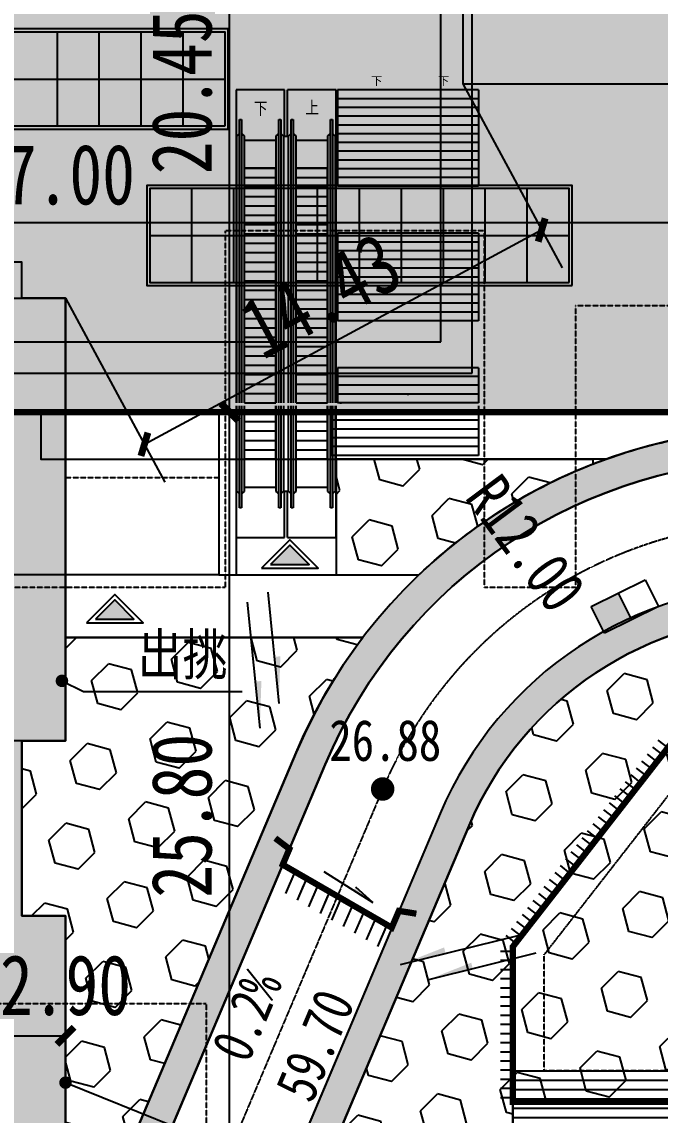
# Model space of a CAD drawing. Extents: x 1977 to 1034874806, y 3985 to 587211952.
# Drawn here: x 516646965 to 516667372, y 293365334 to 293400280 of the extents above; entities that cross this region are included whole.
import ezdxf

# ---------------------------------------------------------------- set-up
doc = ezdxf.new("R2010")
doc.units = 0
doc.header["$LTSCALE"] = 10
doc.header["$MEASUREMENT"] = 0
doc.linetypes.add('ACAD_ISO04W100', pattern=[30, 24, -3, 0, -3])
doc.linetypes.add('DASH', pattern=[0.35, 0.25, -0.1])
for name, color, linetype in [('01-标注_尺寸', 3, 'Continuous'), ('01-标注_符号', 3, 'Continuous'), ('01-标注_符号2', 200, 'Continuous'), ('02-TEXT_标注', 4, 'Continuous'), ('05-填充_第4批规证建筑', 252, 'Continuous'), ('A-E_楼梯', 171, 'Continuous'), ('DIM_SYMB', 3, 'Continuous'), ('M-建筑 地下商业', 60, 'Continuous'), ('M-建筑 地下室轮廓', 120, 'DASH'), ('M-建筑 轮廓', 51, 'Continuous'), ('M-建筑 雨棚', 140, 'DASH'), ('M-建筑 首层轮廓', 4, 'Continuous'), ('M-用地 代征绿地', 126, 'Continuous'), ('M-绿化 填充 0.2覆土', 97, 'Continuous'), ('M-绿化 填充 实土109', 126, 'Continuous'), ('M-绿化 首层轮廓', 197, 'Continuous'), ('M-道路 边线', 2, 'Continuous'), ('SPACE_HATCH', 8, 'Continuous'), ('TWT_雨水口', 4, 'Continuous'), ('竖向', 3, 'Continuous'), ('透水铺装', 32, 'Continuous'), ('道路中心线', 1, 'Continuous'), ('道路横断面示意', 7, 'Continuous')]:
    doc.layers.add(name, color=color, linetype=linetype)
doc.layers.add('M-场地 下沉小院', color=247, linetype='Continuous', lineweight=35)
doc.layers.add('X-总平面_第三批规证$0$M-场地 台阶坡道', color=30, linetype='Continuous', lineweight=5)
doc.styles.add('_TCH_DIM', font='simhei.ttf', dxfattribs={"width": 0.8})
doc.styles.add('_TCH_SPACE', font='simhei.ttf', dxfattribs={"height": 5})
doc.styles.add('黑体', font='simhei.ttf', dxfattribs={"width": 0.8})
doc.styles.add('黑体_T3', font='simhei.ttf', dxfattribs={"width": 0.8})
doc.dimstyles.new('_TCH_ARCH&&550', dxfattribs={"dimtxt": 1925, "dimasz": 550, "dimexe": 1375, "dimexo": 0, "dimgap": 550, "dimtad": 1, "dimlfac": 0.001, "dimzin": 0, "dimdsep": 46, "dimtxsty": '黑体_T3', "dimblk": 'ARCHTICK', "dimcen": 0.09, "dimclrt": 7, "dimazin": 2, "dimtfac": 1, "dimtix": 1, "dimtmove": 2, "dimatfit": 3, "dimfxl": 0, "dimtolj": 1, "dimtzin": 0, "dimarcsym": 0})
pattern_1 = [(45, (517055335.4, 293344865.8), (-933.2554, 933.2554), [762, -1524]), (165, (517055335.4, 293344865.8), (-341.595, -1274.8505), [762, -1524]), (105, (517055874.3, 293345404.6), (-1274.8505, -341.595), [762, -1524])]
pattern_2 = [(45, (517055335.4, 293344865.8), (-933.2554, 933.2554), [762, -1524]), (165, (517055335.4, 293344865.8), (-341.595, -1274.8505), [762, -1524]), (105, (517055874.3, 293345404.6), (-1274.8505, -341.595), [762, -1524])]
pattern_3 = [(0, (0, 0), (0, 698.5), [508, -190.5]), (90, (0, 0), (-698.5, 4e-14), [508, -190.5])]

# ---------------------------------------------------------------- blocks, each defined once
blk = doc.blocks.new('A$C45BC216B')
at = {"layer": '05-填充_第4批规证建筑', "ltscale": 0.02}
h = blk.add_hatch(color=256, dxfattribs=at)
h.dxf.hatch_style = 1
h.paths.add_polyline_path([(516705761, 293431903), (516690361, 293431903), (516690361, 293430503), (516679161, 293430503), (516679161, 293431903), (516658161, 293431903), (516658161, 293419303), (516659561, 293419303), (516659561, 293400953), (516661061, 293400953), (516661061, 293398303), (516677761, 293398303), (516677761, 293396903), (516704361, 293396903), (516704361, 293400403), (516661661, 293400403), (516661661, 293429303), (516705061, 293429303), (516705061, 293400953), (516708461, 293400953), (516708461, 293420703), (516707161, 293420703), (516707161, 293429303), (516705761, 293429303)])
h = blk.add_hatch(color=256, dxfattribs=at)
h.dxf.hatch_style = 1
h.paths.add_polyline_path([(516645461, 293387803), (516671461, 293387803), (516671461, 293399803), (516704661, 293399803), (516704661, 293429303), (516661061, 293429303), (516661061, 293408253), (516627261, 293408253), (516627261, 293404053), (516624461, 293404053), (516624461, 293392603), (516600861, 293392603), (516600861, 293362003), (516645461, 293362003)])
h = blk.add_hatch(color=256, dxfattribs=at)
h.dxf.hatch_style = 1
h.paths.add_polyline_path([(516659561, 293408253), (516627261, 293408253), (516627261, 293404053), (516624461, 293404053), (516624461, 293394103), (516628761, 293394103), (516628761, 293392603), (516646961, 293392603), (516646961, 293391453), (516648361, 293391453), (516648361, 293387803), (516670761, 293387803), (516670761, 293398303), (516661061, 293398303), (516661061, 293400953), (516659561, 293400953)])
h.paths.add_polyline_path([(516659561, 293412403), (516624461, 293412403), (516624461, 293404053), (516627261, 293404053), (516627261, 293408253), (516659561, 293408253)])
h = blk.add_hatch(color=256, dxfattribs=at)
h.dxf.hatch_style = 1
h.paths.add_polyline_path([(516602161, 293394103), (516602161, 293392903), (516597961, 293392903), (516597961, 293371703), (516599361, 293371703), (516599361, 293363103), (516600861, 293363103), (516600861, 293362003), (516602161, 293362003), (516602161, 293362603), (516601461, 293362603), (516601461, 293363103), (516601461, 293392003), (516644861, 293392003), (516644861, 293362603), (516602161, 293362603), (516602161, 293361903), (516617561, 293361903), (516617561, 293360503), (516644461, 293360503), (516644461, 293361203), (516648361, 293361203), (516648361, 293371703), (516646961, 293371703), (516646961, 293377303), (516648361, 293377303), (516648361, 293391453), (516646961, 293391453), (516646961, 293392603), (516628761, 293392603), (516628761, 293394103)])
at = {"layer": '01-标注_符号'}
for points in [[(516658294, 293398157, 0, 0, 0), (516658294, 293393869, 80, 0, 0), (516658294, 293393569, 0, 0, 0)], [(516660431, 293398157, 0, 0, 0), (516660431, 293393869, 80, 0, 0), (516660431, 293393569, 0, 0, 0)], [(516654587, 293397159, 0, 0, 0), (516654587, 293390353, 120, 0, 0), (516654587, 293389903, 0, 0, 0)], [(516656235, 293389903, 0, 0, 0), (516656235, 293396709, 120, 0, 0), (516656235, 293397159, 0, 0, 0)]]:
    blk.add_lwpolyline(points, format="xyseb", dxfattribs=at)
at = {"layer": '05-填充_第4批规证建筑', "ltscale": 0.02}
blk.add_lwpolyline([(516648361, 293361203), (516648361, 293371703), (516646961, 293371703), (516646961, 293377303), (516648361, 293377303), (516648361, 293391453), (516646961, 293391453), (516646961, 293392603), (516628761, 293392603), (516628761, 293394103), (516602161, 293394103)], dxfattribs=at)
at = {"layer": 'A-E_楼梯'}
for p, q in [((516655361, 293398103), (516653813, 293398103)), ((516653813, 293398103), (516653813, 293388103)), ((516655361, 293396623), (516655361, 293398103)), ((516657009, 293398103), (516655461, 293398103)), ((516655461, 293396623), (516655461, 293398103)), ((516657009, 293388103), (516657009, 293398103)), ((516657061, 293398103), (516657061, 293395023)), ((516661561, 293398103), (516657061, 293398103)), ((516661561, 293397823), (516657061, 293397823)), ((516661561, 293398103), (516661561, 293395023)), ((516661561, 293397543), (516657061, 293397543)), ((516653928, 293388103), (516653928, 293397159)), ((516653928, 293397159), (516653988, 293397159)), ((516653988, 293397159), (516653988, 293388103)), ((516655186, 293397159), (516655246, 293397159)), ((516655186, 293388103), (516655186, 293397159)), ((516655246, 293397159), (516655246, 293388103)), ((516655576, 293397159), (516655636, 293397159)), ((516655576, 293388103), (516655576, 293397159)), ((516655636, 293397159), (516655636, 293388103)), ((516656834, 293397159), (516656894, 293397159)), ((516656834, 293388103), (516656834, 293397159)), ((516656894, 293397159), (516656894, 293388103)), ((516661561, 293397263), (516657061, 293397263)), ((516661561, 293396983), (516657061, 293396983)), ((516653842, 293396623), (516653928, 293396709)), ((516653842, 293388103), (516653842, 293396623)), ((516654087, 293396636), (516653988, 293396709)), ((516654087, 293388103), (516654087, 293396636)), ((516654087, 293396503), (516655087, 293396503)), ((516655186, 293396709), (516655087, 293396636)), ((516655087, 293396636), (516655087, 293388103)), ((516655246, 293396709), (516655332, 293396623)), ((516655332, 293396623), (516655332, 293388103)), ((516655332, 293396623), (516655490, 293396623)), ((516655490, 293396623), (516655576, 293396709)), ((516655490, 293388103), (516655490, 293396623)), ((516655735, 293396636), (516655636, 293396709)), ((516655735, 293388103), (516655735, 293396636)), ((516655735, 293396503), (516656735, 293396503)), ((516656834, 293396709), (516656735, 293396636)), ((516656735, 293396636), (516656735, 293388103)), ((516656894, 293396709), (516656980, 293396623)), ((516656980, 293396623), (516656980, 293388103)), ((516661561, 293396703), (516657061, 293396703)), ((516661561, 293396423), (516657061, 293396423)), ((516661561, 293396143), (516657061, 293396143)), ((516661561, 293395863), (516657061, 293395863)), ((516654087, 293388103), (516654087, 293395603)), ((516654087, 293395603), (516655087, 293395603)), ((516655087, 293395603), (516654087, 293395603)), ((516655087, 293388103), (516655087, 293395603)), ((516655735, 293388103), (516655735, 293395603)), ((516655735, 293395603), (516656735, 293395603)), ((516656735, 293395603), (516655735, 293395603)), ((516656735, 293388103), (516656735, 293395603)), ((516661561, 293395583), (516657061, 293395583)), ((516654087, 293395303), (516655087, 293395303)), ((516655735, 293395303), (516656735, 293395303)), ((516661561, 293395303), (516657061, 293395303)), ((516661561, 293395023), (516657061, 293395023)), ((516654087, 293395003), (516655087, 293395003)), ((516654087, 293394703), (516655087, 293394703)), ((516655735, 293395003), (516656735, 293395003)), ((516655735, 293394703), (516656735, 293394703)), ((516654087, 293394403), (516655087, 293394403)), ((516655735, 293394403), (516656735, 293394403)), ((516654087, 293394103), (516655087, 293394103)), ((516655735, 293394103), (516656735, 293394103)), ((516654087, 293393803), (516655087, 293393803)), ((516655735, 293393803), (516656735, 293393803)), ((516654087, 293393503), (516655087, 293393503)), ((516655735, 293393503), (516656735, 293393503)), ((516657061, 293393523), (516657061, 293390723)), ((516661561, 293393523), (516657061, 293393523)), ((516661561, 293393523), (516661561, 293390723)), ((516654087, 293393203), (516655087, 293393203)), ((516655735, 293393203), (516656735, 293393203)), ((516661561, 293393243), (516657061, 293393243)), ((516661561, 293392963), (516657061, 293392963)), ((516654087, 293392903), (516655087, 293392903)), ((516654087, 293392603), (516655087, 293392603)), ((516655735, 293392903), (516656735, 293392903)), ((516655735, 293392603), (516656735, 293392603)), ((516661561, 293392683), (516657061, 293392683)), ((516654087, 293392303), (516655087, 293392303)), ((516655735, 293392303), (516656735, 293392303)), ((516661561, 293392403), (516657061, 293392403)), ((516654087, 293392003), (516655087, 293392003)), ((516655735, 293392003), (516656735, 293392003)), ((516661561, 293392123), (516657061, 293392123)), ((516654087, 293391703), (516655087, 293391703)), ((516655735, 293391703), (516656735, 293391703)), ((516661561, 293391843), (516657061, 293391843)), ((516661561, 293391563), (516657061, 293391563)), ((516654087, 293391403), (516655087, 293391403)), ((516655735, 293391403), (516656735, 293391403)), ((516661561, 293391283), (516657061, 293391283)), ((516654087, 293391103), (516655087, 293391103)), ((516655735, 293391103), (516656735, 293391103)), ((516661561, 293391003), (516657061, 293391003)), ((516654087, 293390803), (516655087, 293390803)), ((516654087, 293390503), (516655087, 293390503)), ((516655735, 293390803), (516656735, 293390803)), ((516655735, 293390503), (516656735, 293390503)), ((516661561, 293390723), (516657061, 293390723)), ((516654087, 293390203), (516655087, 293390203)), ((516655735, 293390203), (516656735, 293390203)), ((516654087, 293389903), (516655087, 293389903)), ((516655735, 293389903), (516656735, 293389903)), ((516654087, 293389603), (516655087, 293389603)), ((516655735, 293389603), (516656735, 293389603)), ((516654087, 293389303), (516655087, 293389303)), ((516655735, 293389303), (516656735, 293389303)), ((516657061, 293389223), (516657061, 293388103)), ((516661561, 293389223), (516657061, 293389223)), ((516661561, 293389223), (516661561, 293388103)), ((516654087, 293389003), (516655087, 293389003)), ((516655735, 293389003), (516656735, 293389003)), ((516661561, 293388943), (516657061, 293388943)), ((516654087, 293388703), (516655087, 293388703)), ((516654087, 293388403), (516655087, 293388403)), ((516655735, 293388703), (516656735, 293388703)), ((516655735, 293388403), (516656735, 293388403)), ((516661561, 293388663), (516657061, 293388663)), ((516661561, 293388383), (516657061, 293388383)), ((516659286, 293388383), (516659336, 293388383)), ((516654087, 293388103), (516655087, 293388103)), ((516655735, 293388103), (516656735, 293388103)), ((516661561, 293388103), (516657061, 293388103)), ((516657136, 293388103), (516657186, 293388103)), ((516653813, 293388003), (516653813, 293383803)), ((516653842, 293385284), (516653842, 293388003)), ((516653928, 293384748), (516653928, 293388003)), ((516653988, 293388003), (516653988, 293384748)), ((516654087, 293386303), (516654087, 293388003)), ((516654087, 293385271), (516654087, 293388003)), ((516654087, 293387803), (516655087, 293387803)), ((516655087, 293386303), (516655087, 293388003)), ((516655087, 293388003), (516655087, 293385271)), ((516655186, 293384748), (516655186, 293388003)), ((516655246, 293388003), (516655246, 293384748)), ((516655332, 293388003), (516655332, 293385284)), ((516655490, 293385284), (516655490, 293388003)), ((516655576, 293384748), (516655576, 293388003)), ((516655636, 293388003), (516655636, 293384748)), ((516655735, 293386303), (516655735, 293388003)), ((516655735, 293385271), (516655735, 293388003)), ((516655735, 293387803), (516656735, 293387803)), ((516656735, 293386303), (516656735, 293388003)), ((516656735, 293388003), (516656735, 293385271)), ((516656834, 293384748), (516656834, 293388003)), ((516656861, 293388003), (516656861, 293386423)), ((516661561, 293387823), (516656861, 293387823)), ((516656894, 293388003), (516656894, 293384748)), ((516656980, 293388003), (516656980, 293385284)), ((516657009, 293383803), (516657009, 293388003)), ((516661561, 293388003), (516661561, 293386423)), ((516654087, 293387503), (516655087, 293387503)), ((516655735, 293387503), (516656735, 293387503)), ((516661561, 293387543), (516656861, 293387543)), ((516654087, 293387203), (516655087, 293387203)), ((516655735, 293387203), (516656735, 293387203)), ((516661561, 293387263), (516656861, 293387263)), ((516661561, 293386983), (516656861, 293386983)), ((516654087, 293386903), (516655087, 293386903)), ((516655735, 293386903), (516656735, 293386903)), ((516661561, 293386703), (516656861, 293386703)), ((516654087, 293386603), (516655087, 293386603)), ((516654087, 293386303), (516655087, 293386303)), ((516655087, 293386303), (516654087, 293386303)), ((516655735, 293386603), (516656735, 293386603)), ((516655735, 293386303), (516656735, 293386303)), ((516656735, 293386303), (516655735, 293386303)), ((516661561, 293386423), (516656861, 293386423)), ((516653928, 293385198), (516653842, 293385284)), ((516653988, 293385198), (516654087, 293385271)), ((516654087, 293385403), (516655087, 293385403)), ((516655087, 293385271), (516655186, 293385198)), ((516655332, 293385284), (516655246, 293385198)), ((516655332, 293385284), (516655490, 293385284)), ((516655361, 293383803), (516655361, 293385284)), ((516655461, 293383803), (516655461, 293385284)), ((516655576, 293385198), (516655490, 293385284)), ((516655636, 293385198), (516655735, 293385271)), ((516655735, 293385403), (516656735, 293385403)), ((516656735, 293385271), (516656834, 293385198)), ((516656980, 293385284), (516656894, 293385198)), ((516653988, 293384748), (516653928, 293384748)), ((516655246, 293384748), (516655186, 293384748)), ((516655636, 293384748), (516655576, 293384748)), ((516656894, 293384748), (516656834, 293384748)), ((516653813, 293383803), (516655361, 293383803)), ((516655461, 293383803), (516657009, 293383803))]:
    blk.add_line(p, q, dxfattribs=at)
blk.add_lwpolyline([(516653261, 293387803), (516653261, 293382603), (516645461, 293382603)], dxfattribs=at)
at = {"layer": 'M-建筑 轮廓'}
for points in [[(516661661, 293415103), (516661061, 293415103), (516661061, 293401253), (516661061, 293398303), (516677961, 293398303), (516690361, 293398303), (516690361, 293400403)], [(516644861, 293391453), (516648361, 293391453), (516648361, 293377303), (516644861, 293377303)], [(516644461, 293361203), (516648361, 293361203), (516648361, 293371703), (516646961, 293371703), (516646961, 293377303)]]:
    blk.add_lwpolyline(points, dxfattribs=at)
at = {"layer": 'M-建筑 首层轮廓', "const_width": 200}
blk.add_lwpolyline([(516645461, 293387803), (516671461, 293387803), (516671461, 293399803), (516704661, 293399803), (516704661, 293429303), (516661061, 293429303), (516661061, 293408253), (516627261, 293408253), (516627261, 293404053), (516624461, 293404053), (516624461, 293392603), (516600861, 293392603), (516600861, 293362003), (516645461, 293362003), (516645461, 293387803)], dxfattribs=at)
at = {"layer": '02-TEXT_标注', "style": '_TCH_SPACE'}
for p in [(516658130, 293398262), (516660266, 293398262)]:
    blk.add_text('下', height=263, dxfattribs=at).set_placement(p)
at = {"layer": '02-TEXT_标注', "style": '_TCH_DIM', "width": 0.8}
for s, p in [('下', (516654389, 293397316)), ('上', (516656032, 293397346))]:
    blk.add_text(s, height=394, dxfattribs=at).set_placement(p)
blk = doc.blocks.new('A$C29D53FC1')
at = {"layer": '道路横断面示意'}
h = blk.add_hatch(color=256, dxfattribs=at)
h.dxf.hatch_style = 1
h.paths.add_polyline_path([(857, -125), (531, -20), (523, -76)])
for p, q in [((0, 0), (857, -125)), ((857, -125), (531, -20))]:
    blk.add_line(p, q, dxfattribs=at)
blk = doc.blocks.new('A$C7D9C65F7')
blk.add_lwpolyline([(50400, 24000), (50400, 21900), (45500, 21900)])
blk = doc.blocks.new('$TwtSys$00000424')
at = {"layer": 'TWT_雨水口', "linetype": 'ByBlock'}
for p, q in [((-600, 300), (600, 300)), ((-600, -300), (-600, 300)), ((0, -300), (0, 300)), ((600, 300), (600, -300)), ((600, -300), (-600, -300))]:
    blk.add_line(p, q, dxfattribs=at)
blk.add_solid([(0, 300), (600, 300), (0, -300), (600, -300)], dxfattribs=at)
blk = doc.blocks.new('A$C726135C5')
at = {"layer": 'A-E_楼梯', "color": 30}
for p, q in [((0, 13532), (7000, 13532)), ((0, 13532), (0, 4432)), ((7000, 4432), (7000, 13532)), ((0, 13232), (7000, 13232)), ((0, 12932), (7000, 12932)), ((0, 12632), (7000, 12632)), ((0, 12332), (7000, 12332)), ((0, 12032), (7000, 12032)), ((0, 11732), (7000, 11732)), ((0, 11432), (7000, 11432)), ((0, 11132), (7000, 11132)), ((0, 10832), (7000, 10832)), ((0, 10532), (7000, 10532)), ((0, 10232), (7000, 10232)), ((0, 9932), (7000, 9932)), ((0, 9632), (7000, 9632)), ((0, 8432), (7000, 8432)), ((0, 8132), (7000, 8132)), ((0, 7832), (7000, 7832)), ((0, 7532), (7000, 7532)), ((7000, 7532), (0, 7532)), ((7000, 7232), (0, 7232)), ((7000, 6932), (0, 6932)), ((7000, 6632), (0, 6632)), ((7000, 6332), (0, 6332)), ((7000, 6032), (0, 6032)), ((7000, 5732), (0, 5732)), ((7000, 5432), (0, 5432)), ((7000, 5132), (0, 5132)), ((7000, 4832), (0, 4832)), ((7000, 4532), (0, 4532)), ((0, 4432), (0, 932)), ((7000, 932), (7000, 4432)), ((7000, 3332), (0, 3332)), ((7000, 3032), (0, 3032)), ((7000, 2732), (0, 2732)), ((7000, 2432), (0, 2432)), ((7000, 2132), (0, 2132)), ((7000, 1832), (0, 1832)), ((7000, 1532), (0, 1532)), ((7000, 1232), (0, 1232)), ((7000, 932), (0, 932))]:
    blk.add_line(p, q, dxfattribs=at)
blk = doc.blocks.new('_ArchTick')
at = {"color": 0, "linetype": 'ByBlock', "const_width": 0.4}
blk.add_lwpolyline([(-0.5, -0.5), (0.5, 0.5)], dxfattribs=at)
blk = doc.blocks.new('*D238')
at = {"layer": '01-标注_尺寸', "color": 0, "lineweight": -2, "transparency": 16777216}
for p, q in [((516661061, 293398303), (516664236, 293392417)), ((516650884, 293386777), (516663584, 293393627)), ((516648361, 293391453), (516651536, 293385567))]:
    blk.add_line(p, q, dxfattribs=at)
at = {"layer": 'Defpoints', "color": 0, "transparency": 16777216}
for p in [(516661061, 293398303), (516663584, 293393627), (516648361, 293391453)]:
    blk.add_point(p, dxfattribs=at)
at = {"layer": '01-标注_尺寸', "color": 0, "lineweight": -2, "transparency": 16777216, "xscale": 550, "yscale": 550, "zscale": 550}
for p, rotation in [((516663584, 293393627), 28.34109543005292), ((516650884, 293386777), 208.3410954300529)]:
    blk.add_blockref('_ArchTick', p, dxfattribs=dict(at, rotation=rotation))
at = {"layer": '01-标注_尺寸', "color": 7, "transparency": 16777216, "insert": (516656515, 293391533), "char_height": 1925, "attachment_point": 5, "rotation": 28.3411, "style": '黑体_T3'}
blk.add_mtext('\\A1;14.43', dxfattribs=at)
blk = doc.blocks.new('*D260')
at = {"layer": '01-标注_尺寸', "color": 0, "lineweight": -2, "transparency": 16777216}
for p, q in [((516648868, 293387804), (516654983, 293387804)), ((516653608, 293362003), (516653608, 293387804)), ((516648868, 293362003), (516654983, 293362003))]:
    blk.add_line(p, q, dxfattribs=at)
at = {"layer": 'Defpoints', "color": 0, "transparency": 16777216}
for p in [(516648868, 293387804), (516653608, 293387804), (516648868, 293362003)]:
    blk.add_point(p, dxfattribs=at)
at = {"layer": '01-标注_尺寸', "color": 0, "lineweight": -2, "transparency": 16777216, "xscale": 550, "yscale": 550, "zscale": 550}
for p, rotation in [((516653608, 293387804), 90), ((516653608, 293362003), 270)]:
    blk.add_blockref('_ArchTick', p, dxfattribs=dict(at, rotation=rotation))
at = {"layer": '01-标注_尺寸', "color": 7, "transparency": 16777216, "insert": (516652084, 293374904), "char_height": 1925, "attachment_point": 5, "rotation": 90, "style": '黑体_T3'}
blk.add_mtext('\\A1;25.80', dxfattribs=at)
blk = doc.blocks.new('*D261')
at = {"layer": '01-标注_尺寸', "color": 0, "lineweight": -2, "transparency": 16777216}
for p, q in [((516648868, 293408253), (516654983, 293408253)), ((516653608, 293387804), (516653608, 293408253)), ((516648868, 293387804), (516654983, 293387804))]:
    blk.add_line(p, q, dxfattribs=at)
at = {"layer": 'Defpoints', "color": 0, "transparency": 16777216}
for p in [(516648868, 293408253), (516653608, 293408253), (516648868, 293387804)]:
    blk.add_point(p, dxfattribs=at)
at = {"layer": '01-标注_尺寸', "color": 0, "lineweight": -2, "transparency": 16777216, "xscale": 550, "yscale": 550, "zscale": 550}
for p, rotation in [((516653608, 293408253), 90), ((516653608, 293387804), 270)]:
    blk.add_blockref('_ArchTick', p, dxfattribs=dict(at, rotation=rotation))
at = {"layer": '01-标注_尺寸', "color": 7, "transparency": 16777216, "insert": (516652084, 293398029), "char_height": 1925, "attachment_point": 5, "rotation": 90, "style": '黑体_T3'}
blk.add_mtext('\\A1;20.45', dxfattribs=at)
blk = doc.blocks.new('*D337')
at = {"layer": '01-标注_尺寸', "color": 0, "lineweight": -2, "transparency": 16777216}
for p, q in [((516645461, 293362164), (516645461, 293369245)), ((516648361, 293362164), (516648361, 293369245)), ((516645461, 293367870), (516648361, 293367870))]:
    blk.add_line(p, q, dxfattribs=at)
at = {"layer": 'Defpoints', "color": 0, "transparency": 16777216}
for p in [(516648361, 293367870), (516645461, 293362164), (516648361, 293362164)]:
    blk.add_point(p, dxfattribs=at)
at = {"layer": '01-标注_尺寸', "color": 0, "lineweight": -2, "transparency": 16777216, "xscale": 550, "yscale": 550, "zscale": 550, "rotation": 180}
blk.add_blockref('_ArchTick', (516645461, 293367870), dxfattribs=at)
at = {"layer": '01-标注_尺寸', "color": 0, "lineweight": -2, "transparency": 16777216, "xscale": 550, "yscale": 550, "zscale": 550}
blk.add_blockref('_ArchTick', (516648361, 293367870), dxfattribs=at)
at = {"layer": '01-标注_尺寸', "color": 7, "transparency": 16777216, "insert": (516648361, 293369480), "char_height": 1925, "attachment_point": 5, "style": '黑体_T3'}
blk.add_mtext('\\A1;2.90', dxfattribs=at)
blk = doc.blocks.new('*D349')
at = {"layer": '01-标注_尺寸', "color": 0, "lineweight": -2, "transparency": 16777216}
for p, q in [((516624461, 293399597), (516624461, 293392493)), ((516671461, 293399597), (516671461, 293392493)), ((516624461, 293393868), (516671461, 293393868))]:
    blk.add_line(p, q, dxfattribs=at)
at = {"layer": 'Defpoints', "color": 0, "transparency": 16777216}
for p in [(516624461, 293399597), (516671461, 293399597), (516671461, 293393868)]:
    blk.add_point(p, dxfattribs=at)
at = {"layer": '01-标注_尺寸', "color": 0, "lineweight": -2, "transparency": 16777216, "xscale": 550, "yscale": 550, "zscale": 550, "rotation": 180}
blk.add_blockref('_ArchTick', (516624461, 293393868), dxfattribs=at)
at = {"layer": '01-标注_尺寸', "color": 0, "lineweight": -2, "transparency": 16777216, "xscale": 550, "yscale": 550, "zscale": 550}
blk.add_blockref('_ArchTick', (516671461, 293393868), dxfattribs=at)
at = {"layer": '01-标注_尺寸', "color": 7, "transparency": 16777216, "insert": (516647961, 293395391), "char_height": 1925, "attachment_point": 5, "style": '黑体_T3'}
blk.add_mtext('\\A1;47.00', dxfattribs=at)
blk = doc.blocks.new('$LinePat$饰面砖')
at = {"color": 0}
for p, q in [((35, 0), (35, -100)), ((0, -100), (70, -100))]:
    blk.add_line(p, q, dxfattribs=at)

msp = doc.modelspace()

# ---------------------------------------------------------------- hatches: boundary and pattern name
h = msp.add_hatch(color=1)
h.dxf.hatch_style = 1
h.paths.add_polyline_path([(516654915.012, 293382935.73), (516656145.366, 293382935.73), (516655530.189, 293383550.907)])
h = msp.add_hatch(color=1)
h.dxf.hatch_style = 1
h.paths.add_polyline_path([(516649319.79, 293381191.091), (516650550.143, 293381191.091), (516649934.967, 293381806.268)])
at = {"layer": 'DIM_SYMB'}
for points in [[(516655179.473, 293378487.677), (516655031.214, 293379980.332), (516655230.235, 293380000.1)], [(516654572.808, 293377699.907), (516654424.549, 293379192.562), (516654623.57, 293379212.33)], [(516659057.626, 293370140.731), (516660513.916, 293370500.204), (516660465.986, 293370694.376)], [(516659923.814, 293369652.529), (516661380.104, 293370012.002), (516661332.174, 293370206.174)]]:
    msp.add_hatch(color=256, dxfattribs=at).paths.add_polyline_path(points)
at = {"layer": 'M-用地 代征绿地'}
h = msp.add_hatch(dxfattribs=at)
h.set_pattern_fill('普通砖', color=256, scale=500)
h.set_pattern_definition([(45, (5e-07, 897.6), (-883.88383, 883.88383), [])])
edge = h.paths.add_edge_path()
edge.add_arc((516674838.259, 293463858.428), 9000, 358.7041685, 392.4466952)
edge.add_line((516682433.277, 293468687.06), (516680064.974, 293472412.737))
edge.add_arc((516674923.062, 293469241.965), 6040.948, 31.6601521, 46.8287484)
edge.add_line((516679056.165, 293473647.701), (516564248, 293400565))
edge.add_line((516564248, 293400565), (516570155, 293391286))
edge.add_line((516570155, 293391286), (516683835.957, 293463654.896))
at = {"layer": 'M-绿化 填充 0.2覆土'}
h = msp.add_hatch(dxfattribs=at)
h.set_pattern_fill('HEX', color=256, scale=800, angle=45)
h.set_pattern_definition(pattern_1)
edge = h.paths.add_edge_path()
edge.add_line((516669665.253, 293351153.503), (516658291.333, 293351153.503))
edge.add_line((516658291.333, 293351153.503), (516651805.425, 293355992.653))
edge.add_arc((516640187.722, 293368403.692), 17000.144, 298.7364076, 313.1090007, ccw=False)
edge.add_line((516648361.065, 293353497.272), (516648361.065, 293345503.576))
edge.add_line((516648361.065, 293345503.576), (516636111.064, 293345503.576))
edge.add_line((516636111.064, 293345503.576), (516636111.061, 293334903.576))
edge.add_line((516636111.061, 293334903.576), (516651060.981, 293334903.576))
edge.add_line((516651060.981, 293334903.576), (516651060.981, 293339503.576))
edge.add_line((516651060.981, 293339503.576), (516667760.985, 293339503.576))
edge.add_line((516667760.985, 293339503.576), (516667760.981, 293348103.576))
edge.add_line((516667760.981, 293348103.576), (516668660.996, 293348103.576))
edge.add_line((516668660.996, 293348103.576), (516668660.939, 293348501.731))
edge.add_line((516668660.939, 293348501.731), (516682660.987, 293348503.754))
edge.add_line((516682660.987, 293348503.754), (516682660.981, 293348103.576))
edge.add_line((516682660.981, 293348103.576), (516697560.981, 293348103.576))
edge.add_line((516697560.981, 293348103.576), (516697560.981, 293347218.48))
edge.add_line((516697560.981, 293347218.48), (516697991.653, 293347218.48))
edge.add_line((516697991.653, 293347218.48), (516701361.065, 293348725.848))
edge.add_line((516701361.065, 293348725.848), (516701361.065, 293353003.482))
edge.add_line((516701361.065, 293353003.482), (516700861.067, 293353003.482))
edge.add_line((516700861.067, 293353003.482), (516700861.067, 293371202.482))
edge.add_line((516700861.067, 293371202.482), (516701361.065, 293371202.482))
edge.add_line((516701361.065, 293371202.482), (516701361.065, 293372103.48))
edge.add_line((516701361.065, 293372103.48), (516718261.065, 293372103.48))
edge.add_line((516718261.065, 293372103.48), (516718261.065, 293376703.48))
edge.add_line((516718261.065, 293376703.48), (516725761.065, 293376703.48))
edge.add_line((516725761.065, 293376703.48), (516725761.065, 293379703.48))
edge.add_line((516725761.065, 293379703.48), (516730561.065, 293379703.48))
edge.add_line((516730561.065, 293379703.48), (516730561.065, 293376703.48))
edge.add_line((516730561.065, 293376703.48), (516734961.065, 293376703.48))
edge.add_line((516734961.065, 293376703.48), (516734961.065, 293385303.48))
edge.add_line((516734961.065, 293385303.48), (516742861.067, 293385303.48))
edge.add_line((516742861.067, 293385303.48), (516742861.067, 293385703.302))
edge.add_line((516742861.067, 293385703.302), (516763861.064, 293385703.485))
edge.add_line((516763861.064, 293385703.485), (516763861.067, 293385303.48))
edge.add_line((516763861.067, 293385303.48), (516764761.065, 293385303.48))
edge.add_line((516764761.065, 293385303.48), (516764761.065, 293384403.574))
edge.add_line((516764761.065, 293384403.574), (516767360.981, 293384403.574))
edge.add_line((516767360.981, 293384403.574), (516767360.982, 293392103.576))
edge.add_line((516767360.982, 293392103.576), (516768611.065, 293392103.576))
edge.add_line((516768611.065, 293392103.576), (516768611.065, 293412153.48))
edge.add_line((516768611.065, 293412153.48), (516776407.929, 293412153.48))
edge.add_line((516776407.929, 293412153.48), (516776407.929, 293416103.48))
edge.add_line((516776407.929, 293416103.48), (516778076.351, 293416103.48))
edge.add_line((516778076.351, 293416103.48), (516777666.349, 293416864.851))
edge.add_line((516777666.349, 293416864.851), (516769436.979, 293413677.258))
edge.add_line((516769436.979, 293413677.258), (516761174.913, 293402253.48))
edge.add_line((516761174.913, 293402253.48), (516751641.715, 293402253.576))
edge.add_line((516751641.715, 293402253.576), (516739243.123, 293392653.48))
edge.add_line((516739243.123, 293392653.48), (516727491.652, 293392653.576))
edge.add_line((516727491.652, 293392653.576), (516720214.317, 293384306.867))
edge.add_line((516720214.317, 293384306.867), (516690945.652, 293365753.48))
edge.add_line((516690945.652, 293365753.48), (516669665.253, 293365753.552))
edge.add_line((516669665.253, 293365753.552), (516669665.253, 293351153.503))
h = msp.add_hatch(dxfattribs=at)
h.set_pattern_fill('HEX', color=256, scale=800, angle=45)
h.set_pattern_definition(pattern_1)
edge = h.paths.add_edge_path()
edge.add_line((516659287.169, 293354153.503), (516662665.031, 293354153.503))
edge.add_line((516662665.031, 293354153.503), (516662665.31, 293370722.343))
edge.add_line((516662665.31, 293370722.343), (516670482.683, 293380753.48))
edge.add_line((516670482.683, 293380753.48), (516697798.876, 293380753.48))
edge.add_line((516697798.876, 293380753.48), (516713400.009, 293390643.028))
edge.add_line((516713400.009, 293390643.028), (516729104.134, 293408653.48))
edge.add_line((516729104.134, 293408653.48), (516717148.523, 293408653.492))
edge.add_line((516717148.523, 293408653.492), (516717148.517, 293403084.404))
edge.add_arc((516700148.025, 293403084.421), 17000.492, 302.3714988, 359.9999427, ccw=False)
edge.add_line((516709250.203, 293388725.901), (516701708.667, 293383945.327))
edge.add_arc((516692606.982, 293398303.577), 17000, 270.0000004, 302.3705832, ccw=False)
edge.add_line((516692606.982, 293381303.576), (516671393.912, 293381303.576))
edge.add_arc((516671393.912, 293370303.576), 11000, 90, 157.0700306)
edge.add_line((516661263.113, 293374589.239), (516655844.499, 293361780.279))
edge.add_arc((516640187.81, 293368403.576), 17000, 323.2733027, 337.0700306, ccw=False)
edge.add_line((516653813.26, 293358237.599), (516659287.169, 293354153.503))
h = msp.add_hatch(dxfattribs=at)
h.set_pattern_fill('HEX', color=256, scale=800, angle=45)
h.set_pattern_definition(pattern_2)
edge = h.paths.add_edge_path()
edge.add_line((516665649.082, 293386303.48), (516657009.065, 293386303.48))
edge.add_line((516657009.065, 293386303.48), (516657009.065, 293383803.48))
edge.add_line((516657009.065, 293383803.48), (516657009.065, 293382603.48))
edge.add_line((516657009.065, 293382603.48), (516659658.821, 293382603.48))
edge.add_arc((516671393.912, 293370303.577), 17000, 109.7508797, 133.6538196, ccw=False)
h = msp.add_hatch(dxfattribs=at)
h.set_pattern_fill('HEX', color=256, scale=800, angle=45)
h.set_pattern_definition([(45, (517055335.4, 293344865.8), (-933.2554, 933.2554), [762, -1524]), (165, (517055335.4, 293344865.8), (-341.595, -1274.8505), [762, -1524]), (105, (517055874.3, 293345404.6), (-1274.8505, -341.595), [762, -1524])])
h.paths.add_polyline_path([(516698429.807, 293381153.576), (516697798.792, 293380753.576), (516670482.842, 293380753.576), (516662665.226, 293370722.235), (516662665.226, 293365753.576), (516690945.919, 293365753.576), (516701220.839, 293372266.902), (516703289.984, 293373578.544)])
h = msp.add_hatch(dxfattribs=at)
h.set_pattern_fill('HEX', color=256, scale=800, angle=45)
h.set_pattern_definition(pattern_2)
edge = h.paths.add_edge_path()
edge.add_arc((516671393.912, 293370303.577), 17000, 142.708045, 157.0700302, ccw=False)
edge.add_line((516657869.417, 293380603.48), (516648361.065, 293380603.48))
edge.add_line((516648361.065, 293380603.48), (516648361.065, 293377303.48))
edge.add_line((516648361.065, 293377303.48), (516646969.008, 293377303.48))
edge.add_line((516646969.008, 293377303.48), (516646969.008, 293371703.48))
edge.add_line((516646969.008, 293371703.48), (516648361.065, 293371703.48))
edge.add_line((516648361.065, 293371703.48), (516648361.065, 293361203.48))
edge.add_line((516648361.065, 293361203.48), (516648361.065, 293361041.654))
edge.add_arc((516640187.809, 293368403.576), 11000, 317.9895891, 337.0700302)
edge.add_line((516650318.609, 293364117.913), (516655737.223, 293376926.874))
at = {"layer": 'M-绿化 填充 实土109'}
h = msp.add_hatch(dxfattribs=at)
h.set_pattern_fill('GRASS', color=256, scale=1000)
h.set_pattern_definition([(90, (517055335.4, 293344865.8), (-1995.591, 1995.591), [529.161, -3462.02]), (45, (517055335.4, 293344865.8), (-1995.592, 1995.592), [529.161, -2293.032]), (135, (517055335.4, 293344865.8), (-1995.592, -1995.592), [529.161, -2293.032])])
h.paths.add_polyline_path([(516633779.237, 293425520.516, -0.146127657), (516629658.084, 293420761.78), (516599532.014, 293401584.494, 0.239050189), (516591697.252, 293388353.48), (516585561.065, 293388353.48), (516585561.065, 293374453.48), (516587061.065, 293374453.48), (516587061.065, 293373853.48), (516591660.981, 293373853.48), (516591660.981, 293362453.758, 0.142675937), (516594320.093, 293353324.743), (516570155, 293391286), (516682790.945, 293462989.645, -0.227436235), (516679138.164, 293457112.257), (516663093.102, 293446898.487), (516658161.065, 293446898.487), (516658161.065, 293443758.91), (516639024.341, 293431577.088, 0.146127658)])
at = {"layer": 'SPACE_HATCH'}
h = msp.add_hatch(dxfattribs=at)
h.set_pattern_fill('ANSI31', color=256, scale=500, style=0)
h.set_pattern_definition([(45, (0, 0), (-561.2660076, 561.2660076), [])])
h.paths.add_polyline_path([(516629658.084, 293420761.78, 0.146127657), (516633779.237, 293425520.516, -0.146127652), (516639024.341, 293431577.088), (516658161.065, 293443758.91), (516658161.065, 293446898.487), (516663093.103, 293446898.487), (516679138.164, 293457112.257, 0.227436235), (516682790.945, 293462989.645), (516570155, 293391286), (516594320.093, 293353324.743, -0.142675937), (516591660.981, 293362453.758), (516591660.981, 293373853.48), (516587061.065, 293373853.48), (516587061.065, 293374453.48), (516585561.065, 293374453.48), (516585561.065, 293388353.48), (516591697.252, 293388353.48, -0.239050189), (516599532.014, 293401584.494)])
h = msp.add_hatch(dxfattribs=at)
h.set_pattern_fill('ANGLE', color=256, scale=200, style=0)
h.set_pattern_definition(pattern_3)
h.paths.add_polyline_path([(516659569.008, 293414753.576), (516631278.346, 293414753.576, 0.142675081), (516628056.358, 293413815.077), (516602217.005, 293397366.576), (516602754.003, 293396522.993), (516628593.356, 293412971.493, -0.142675081), (516631278.346, 293413753.576), (516659569.008, 293413753.576)])
h = msp.add_hatch(dxfattribs=at)
h.set_pattern_fill('ANGLE', color=256, scale=200, style=0)
h.set_pattern_definition(pattern_3)
h.paths.add_polyline_path([(516671393.913, 293381303.576), (516692606.982, 293381303.576, 0.142190125), (516701708.667, 293383945.326), (516706485.142, 293386973.131), (516705949.749, 293387817.733), (516701173.274, 293384789.929, -0.142190125), (516692606.982, 293382303.576), (516671393.913, 293382303.576, 0.301299114), (516660342.132, 293374978.845), (516654923.518, 293362169.884, -0.159957261), (516648360.932, 293354648.574), (516648361.065, 293353497.272, 0.168839755), (516655844.499, 293361780.278), (516661263.113, 293374589.239, -0.301299114)])
h = msp.add_hatch(dxfattribs=at)
h.set_pattern_fill('ANGLE', color=256, scale=200, style=0)
h.set_pattern_definition(pattern_3)
h.paths.add_polyline_path([(516656658.205, 293376537.267, -0.301299114), (516671393.913, 293386303.576), (516672769.008, 293386303.576), (516672769.008, 293387303.576), (516671393.913, 293387303.576, 0.301299114), (516655737.223, 293376926.873), (516650318.609, 293364117.913, -0.301299114), (516640187.81, 293357403.576), (516608429.734, 293357403.576), (516608429.734, 293356403.576), (516640187.81, 293356403.576, 0.301299114), (516651239.591, 293363728.307)])

# ---------------------------------------------------------------- linework, layer by layer
at = {"ltscale": 0.02}
for points in [[(516653813.065, 293383803.48), (516653813.065, 293382603.48)], [(516657009.065, 293383803.48), (516657009.065, 293382603.48)], [(516653261.065, 293382603.48), (516659658.822, 293382603.48)], [(516648361.065, 293380603.48), (516657869.418, 293380603.48)]]:
    msp.add_lwpolyline(points, dxfattribs=at)
at = {"color": 1}
for points in [[(516654622.989, 293382814.77), (516656437.389, 293382814.77), (516655530.189, 293383721.97), (516654622.989, 293382814.77)], [(516649027.767, 293381070.131), (516650842.167, 293381070.131), (516649934.967, 293381977.331), (516649027.767, 293381070.131)]]:
    msp.add_lwpolyline(points, dxfattribs=at)
for points in [[(516654915.012, 293382935.73), (516656145.366, 293382935.73), (516655530.189, 293383550.907)], [(516654915.012, 293382935.73), (516656145.366, 293382935.73), (516655530.189, 293383550.907)], [(516649319.79, 293381191.091), (516650550.143, 293381191.091), (516649934.967, 293381806.268)], [(516649319.79, 293381191.091), (516650550.143, 293381191.091), (516649934.967, 293381806.268)]]:
    msp.add_lwpolyline(points, close=True, dxfattribs=at)
at = {"layer": '01-标注_尺寸', "color": 221}
msp.add_lwpolyline([(516660323.317, 293385187.352, 0, 0, 0), (516663575.664, 293380814.76, 363, 0, 0), (516664232.158, 293379932.142, 0, 0, 0)], format="xyseb", dxfattribs=at)
at = {"layer": '01-标注_符号2'}
for p, q in [((516648246.247, 293379214.489), (516648936.244, 293378877.865)), ((516648936.244, 293378877.865), (516654003.789, 293378877.865)), ((516648361.065, 293366372.567), (516656948.863, 293362921.254))]:
    msp.add_line(p, q, dxfattribs=at)
at = {"layer": '01-标注_符号2', "const_width": 200}
for points in [[(516648156.372, 293379258.335, 1), (516648336.121, 293379170.642, 1)], [(516648268.278, 293366409.857, 1), (516648453.852, 293366335.277, 1)]]:
    msp.add_lwpolyline(points, format="xyb", close=True, dxfattribs=at)
at = {"layer": 'A-E_楼梯', "color": 140, "ltscale": 0.02}
for p, q in [((516648101.065, 293396953.48), (516648101.065, 293399953.48)), ((516649441.065, 293396953.48), (516649441.065, 293399953.48)), ((516650781.065, 293396953.48), (516650781.065, 293399953.48)), ((516652121.065, 293396953.48), (516652121.065, 293399953.48)), ((516640061.065, 293398453.48), (516653461.065, 293398453.48)), ((516652401.065, 293391953.48), (516652401.065, 293394953.48)), ((516653741.065, 293391953.48), (516653741.065, 293394953.48)), ((516655081.065, 293391953.48), (516655081.065, 293394953.48)), ((516656421.065, 293391953.48), (516656421.065, 293394953.48)), ((516657761.065, 293391953.48), (516657761.065, 293394953.48)), ((516659101.065, 293391953.48), (516659101.065, 293394953.48)), ((516660441.065, 293391953.48), (516660441.065, 293394953.48)), ((516661781.065, 293391953.48), (516661781.065, 293394953.48)), ((516663121.065, 293391953.48), (516663121.065, 293394953.48)), ((516651061.065, 293393453.48), (516664461.065, 293393453.48))]:
    msp.add_line(p, q, dxfattribs=at)
for points in [[(516661361.065, 293389053.48), (516661361.065, 293407853.48), (516632161.065, 293407853.48), (516632161.065, 293389053.48)], [(516660361.065, 293390053.48), (516660361.065, 293406853.48), (516633161.065, 293406853.48), (516633161.065, 293390053.48)], [(516653561.065, 293396853.48), (516653561.065, 293400053.48), (516639961.065, 293400053.48), (516639961.065, 293396853.48)], [(516653461.065, 293396953.48), (516653461.065, 293399953.48), (516640061.065, 293399953.48), (516640061.065, 293396953.48)], [(516664561.065, 293391853.48), (516664561.065, 293395053.48), (516650961.065, 293395053.48), (516650961.065, 293391853.48)], [(516664461.065, 293391953.48), (516664461.065, 293394953.48), (516651061.065, 293394953.48), (516651061.065, 293391953.48)]]:
    msp.add_lwpolyline(points, close=True, dxfattribs=at)
at = {"layer": 'DIM_SYMB'}
for points in [[(516654825.685, 293382049.577), (516655179.473, 293378487.677)], [(516654172.689, 293381728.275), (516654572.808, 293377699.907)], [(516662987.851, 293371110.875), (516659057.626, 293370140.731)], [(516663398.936, 293370510.334), (516659923.814, 293369652.529)]]:
    msp.add_lwpolyline(points, dxfattribs=at)
at = {"layer": 'M-场地 下沉小院', "linetype": 'Continuous', "lineweight": 40, "flags": 128}
for points in [[(516662665.226, 293365753.481), (516690945.653, 293365753.481), (516720213.792, 293384306.535), (516727491.762, 293392653.481), (516739243.124, 293392653.481), (516751641.357, 293402253.481), (516761174.914, 293402253.481), (516769490.615, 293413751.745), (516791181.88, 293422153.695)], [(516670482.842, 293380753.576), (516662665.226, 293370722.235), (516662665.226, 293365753.481)]]:
    msp.add_lwpolyline(points, dxfattribs=at)
at = {"layer": 'M-建筑 地下商业', "linetype": 'DASH'}
msp.add_lwpolyline([(516731361.065, 293424603.48), (516729161.105, 293424603.48), (516729161.105, 293419603.506), (516719211.105, 293419603.506), (516719211.105, 293421604.546), (516711661.105, 293421604.546), (516711661.105, 293401603.506, -0.369649127), (516699461.104, 293391203.505), (516664661.105, 293391203.505), (516664661.105, 293382202.465), (516661761.105, 293382202.465), (516661761.105, 293393603.506), (516653461.105, 293393603.506), (516653461.105, 293382203.505), (516645361.105, 293382203.505), (516645361.105, 293368903.506), (516652861.105, 293368903.506), (516652861.105, 293354402.465)], format="xyb", dxfattribs=at)
at = {"layer": 'M-建筑 地下室轮廓', "color": 5, "ltscale": 1.25, "const_width": 200, "flags": 128}
msp.add_lwpolyline([(516695611.065, 293343053.562), (516695611.065, 293343053.562), (516695611.065, 293347218.48), (516697991.653, 293347218.48), (516703322.83, 293349603.48), (516737661.065, 293349603.48), (516737661.065, 293356203.48), (516746061.065, 293356203.48), (516746061.065, 293362853.48), (516762811.065, 293362853.48), (516762811.065, 293365103.48, 0.415942314), (516771261.065, 293373503.386), (516771261.065, 293384403.48), (516804861.065, 293384403.48), (516804861.065, 293414203.48), (516779099.513, 293414203.48), (516777666.349, 293416864.851), (516769436.979, 293413677.258), (516761175.148, 293402253.48), (516751641.591, 293402253.48), (516739243.358, 293392653.48), (516727491.996, 293392653.48), (516720214.026, 293384306.534), (516690945.887, 293365753.48), (516662665.31, 293365753.48), (516662665.31, 293370722.139), (516670482.926, 293380753.48), (516697798.876, 293380753.48), (516713400.533, 293390643.36), (516729104.134, 293408653.48), (516732261.065, 293408653.48), (516732261.065, 293416903.48), (516736801.341, 293416903.48), (516739988.1, 293410986.391)], format="xyb", dxfattribs=at)
at = {"layer": 'M-建筑 雨棚'}
msp.add_lwpolyline([(516703290.361, 293373578.783), (516702750.299, 293374420.427), (516690655.517, 293366753.481), (516663665.226, 293366753.481), (516663665.226, 293370459.932), (516670907.965, 293379753.606), (516698091.743, 293379755.29), (516698969.869, 293380311.932), (516698429.807, 293381153.576)], dxfattribs=at)
at = {"layer": 'M-绿化 首层轮廓'}
msp.add_lwpolyline([(516659287.169, 293354153.503), (516662665.031, 293354153.503), (516662665.31, 293370722.343), (516670482.683, 293380753.48), (516697798.876, 293380753.48), (516713400.009, 293390643.028), (516729104.134, 293408653.48), (516717148.523, 293408653.492), (516717148.517, 293403084.404, -0.256888656), (516709250.203, 293388725.901), (516701708.667, 293383945.327, -0.142190122), (516692606.982, 293381303.576), (516671393.912, 293381303.576, 0.301299114), (516661263.113, 293374589.239), (516655844.499, 293361780.279, -0.060272409), (516653813.26, 293358237.599), (516659287.169, 293354153.503)], format="xyb", dxfattribs=at)
for points in [[(516665649.082, 293386303.48), (516657009.065, 293386303.48), (516657009.065, 293383803.48), (516657009.065, 293382603.48), (516659658.821, 293382603.48, -0.104676071)], [(516655737.223, 293376926.874, -0.062748142), (516657869.417, 293380603.48), (516648361.065, 293380603.48), (516648361.065, 293377303.48), (516646969.008, 293377303.48), (516646969.008, 293371703.48), (516648361.065, 293371703.48), (516648361.065, 293361203.48), (516648361.065, 293361041.654, 0.083447016), (516650318.609, 293364117.913)]]:
    msp.add_lwpolyline(points, format="xyb", close=True, dxfattribs=at)
msp.add_lwpolyline([(516697798.792, 293380753.576), (516670482.842, 293380753.576), (516662665.226, 293370722.235), (516662665.226, 293365753.576), (516690945.919, 293365753.576), (516703289.984, 293373578.544), (516698429.807, 293381153.576)], dxfattribs=at)
at = {"layer": 'M-道路 边线'}
for p, q in [((516656658.204, 293376537.268), (516651239.59, 293363728.307)), ((516660342.131, 293374978.845), (516654923.517, 293362169.884))]:
    msp.add_line(p, q, dxfattribs=at)
for radius in [16000, 12000]:
    msp.add_arc((516671393.912, 293370303.576), radius, 90, 157.0700298, dxfattribs=at)
at = {"layer": '竖向', "const_width": 375}
msp.add_lwpolyline([(516658687.668, 293375758.057, 1), (516658312.668, 293375758.057, 1)], format="xyb", close=True, dxfattribs=at)
at = {"layer": '竖向'}
msp.add_lwpolyline([(516656651.091, 293371387.058, 0, 0, 0), (516654441.382, 293366163.567, 400, 0, 0), (516653856.973, 293364782.095, 0, 0, 0)], format="xyseb", dxfattribs=at)
at = {"layer": '透水铺装', "ltscale": 0.02}
msp.add_lwpolyline([(516667719.008, 293386901.62), (516667719.008, 293387803.576), (516647569.008, 293387803.576), (516647569.008, 293386303.576), (516665219.008, 293386303.576), (516665219.008, 293386142.469, -0.038479254)], format="xyb", close=True, dxfattribs=at)
at = {"layer": '透水铺装', "ltscale": 0.5}
for points in [[(516671393.913, 293381303.576), (516692606.982, 293381303.576, 0.142190125), (516701708.667, 293383945.326), (516706485.142, 293386973.131), (516705949.749, 293387817.733), (516701173.274, 293384789.929, -0.142190125), (516692606.982, 293382303.576), (516671393.913, 293382303.576, 0.301299114), (516660342.132, 293374978.845), (516654923.518, 293362169.884, -0.159957261), (516648360.932, 293354648.574), (516648361.065, 293353497.272, 0.168839755), (516655844.499, 293361780.278), (516661263.113, 293374589.239, -0.301299114)], [(516656658.205, 293376537.267, -0.301299114), (516671393.913, 293386303.576), (516672769.008, 293386303.576), (516672769.008, 293387303.576), (516671393.913, 293387303.576, 0.301299114), (516655737.223, 293376926.873), (516650318.609, 293364117.913, -0.301299114), (516640187.81, 293357403.576), (516608429.734, 293357403.576), (516608429.734, 293356403.576), (516640187.81, 293356403.576, 0.301299114), (516651239.591, 293363728.307)]]:
    msp.add_lwpolyline(points, format="xyb", close=True, dxfattribs=at)
at = {"layer": '道路中心线', "linetype": 'ACAD_ISO04W100', "ltscale": 0.04}
msp.add_line((516658500.168, 293375758.057), (516653081.554, 293362949.096), dxfattribs=at)
msp.add_arc((516671393.912, 293370303.576), 14000, 90, 157.0700298, dxfattribs=at)
at = {"layer": '道路横断面示意'}
for p, q in [((516655408.397, 293372419.565), (516655703.981, 293373109.985)), ((516655776.1, 293372207.322), (516656071.685, 293372897.743)), ((516655776.1, 293372207.322), (516655979.582, 293372682.609)), ((516656143.803, 293371995.079), (516656439.388, 293372685.5)), ((516656511.507, 293371782.836), (516656807.092, 293372473.258)), ((516656511.507, 293371782.836), (516656754.657, 293372350.782)), ((516656879.21, 293371570.593), (516657174.796, 293372261.016)), ((516657246.913, 293371358.35), (516657542.499, 293372048.774)), ((516657614.616, 293371146.107), (516657910.203, 293371836.532)), ((516657982.32, 293370933.864), (516658277.907, 293371624.29)), ((516658350.026, 293370721.629), (516658645.61, 293371412.048))]:
    msp.add_line(p, q, dxfattribs=at)
at = {"layer": '道路横断面示意', "const_width": 200}
msp.add_lwpolyline([(516655067.344, 293374185.235), (516655519.014, 293373844.358), (516655305.621, 293373339.922), (516658790.517, 293371328.406), (516659019.272, 293371862.193), (516659578.038, 293371772.838)], dxfattribs=at)

# ---------------------------------------------------------------- block references
at = {"ltscale": 0.02}
msp.add_blockref('A$C45BC216B', (0, 0), dxfattribs=at)
at = {"yscale": 4, "zscale": 4}
for p, xscale, rotation in [((516667040.291, 293376986.919), 4.03740283485448, 52.07003065308236), ((516667214.016, 293377209.838), 4.03740283485448, 52.07003065308236), ((516666866.566, 293376764), 4.03740283485448, 52.07003065308236), ((516666519.116, 293376318.163), 4.03740283485448, 52.07003065308236), ((516666692.841, 293376541.082), 4.03740283485448, 52.07003065308236), ((516666345.392, 293376095.244), 4.03740283485448, 52.07003065308236), ((516665997.942, 293375649.407), 4.03740283485448, 52.07003065308236), ((516666171.667, 293375872.326), 4.03740283485448, 52.07003065308236), ((516665824.217, 293375426.488), 4.03740283485448, 52.07003065308236), ((516665476.768, 293374980.651), 4.03740283485448, 52.07003065308236), ((516665650.492, 293375203.57), 4.03740283485448, 52.07003065308236), ((516665129.318, 293374534.814), 4.03740283485448, 52.07003065308236), ((516665303.043, 293374757.732), 4.03740283485448, 52.07003065308236), ((516664955.593, 293374311.895), 4.03740283485448, 52.07003065308236), ((516664608.144, 293373866.057), 4.03740283485448, 52.07003065308236), ((516664781.868, 293374088.976), 4.03740283485448, 52.07003065308236), ((516664434.419, 293373643.139), 4.03740283485448, 52.07003065308236), ((516664086.969, 293373197.301), 4.03740283485448, 52.07003065308236), ((516664260.694, 293373420.22), 4.03740283485448, 52.07003065308236), ((516663913.244, 293372974.383), 4.03740283485448, 52.07003065308236), ((516663565.795, 293372528.545), 4.03740283485448, 52.07003065308236), ((516663739.52, 293372751.464), 4.03740283485448, 52.07003065308236), ((516663218.345, 293372082.708), 4.03740283485448, 52.07003065308236), ((516663392.07, 293372305.627), 4.03740283485448, 52.07003065308236), ((516663044.62, 293371859.789), 4.03740283485448, 52.07003065308236), ((516662697.171, 293371413.952), 4.03740283485448, 52.07003065308236), ((516662870.895, 293371636.871), 4.03740283485448, 52.07003065308236), ((516662523.446, 293371191.033), 4.03740283485448, 52.07003065308236), ((516662349.721, 293370968.115), 4.03740283485448, 52.07003065308236), ((516662265.226, 293370429.969), 4.175237052580889, 89.99999999931265), ((516662265.226, 293370137.702), 4.175237052580889, 89.99999999931265), ((516662265.226, 293369845.436), 4.175237052580889, 89.99999999931265), ((516662265.226, 293369553.169), 4.175237052580889, 89.99999999931265), ((516662265.226, 293369260.902), 4.175237052580889, 89.99999999931265), ((516662265.226, 293368968.636), 4.175237052580889, 89.99999999931265), ((516662265.226, 293368676.369), 4.175237052580889, 89.99999999931265), ((516662265.226, 293368384.103), 4.175237052580889, 89.99999999931265), ((516662265.226, 293368091.836), 4.175237052580889, 89.99999999931265), ((516662265.226, 293367799.569), 4.175237052580889, 89.99999999931265), ((516662265.226, 293367507.303), 4.175237052580889, 89.99999999931265), ((516662265.226, 293367215.036), 4.175237052580889, 89.99999999931265), ((516662265.226, 293366922.77), 4.175237052580889, 89.99999999931265), ((516662265.226, 293366630.503), 4.175237052580889, 89.99999999931265), ((516662265.226, 293366338.237), 4.175237052580889, 89.99999999931265), ((516662265.226, 293366045.97), 4.175237052580889, 89.99999999931265), ((516662265.226, 293365753.703), 4.175237052580889, 89.99999999931265)]:
    msp.add_blockref('$LinePat$饰面砖', p, dxfattribs=dict(at, xscale=xscale, rotation=rotation))
at = {"layer": 'M-建筑 雨棚', "ltscale": 0.5}
msp.add_blockref('A$C7D9C65F7', (516602861.065, 293363803.48), dxfattribs=at)
at = {"layer": 'TWT_雨水口', "xscale": 1.600000000000001, "yscale": 1.600000000000001, "zscale": 1.600000000000001, "rotation": 206.363994487169}
msp.add_blockref('$TwtSys$00000424', (516666241.353, 293381592.719), dxfattribs=at)
at = {"layer": 'X-总平面_第三批规证$0$M-场地 台阶坡道', "linetype": 'Continuous'}
msp.add_blockref('A$C726135C5', (516662665.252, 293353221.432), dxfattribs=at)
at = {"layer": '道路横断面示意', "xscale": 2.133333057488375, "yscale": 2.133333057488375, "zscale": 2.133333057488375, "rotation": 336.1100484353168}
msp.add_blockref('A$C29D53FC1', (516656619.829, 293373118.959), dxfattribs=at)

# ---------------------------------------------------------------- texts
at = {"layer": '01-标注_尺寸', "color": 7, "style": '黑体', "width": 0.8}
msp.add_text('R12.00', height=1445.7806, rotation=306.6419762, dxfattribs=at).set_placement((516661092.874, 293385074.29))
at = {"layer": '01-标注_符号2', "color": 7, "style": '黑体', "width": 0.8}
msp.add_text('出挑', height=1314.346, dxfattribs=at).set_placement((516650666.974, 293379402.865))
at = {"layer": '竖向', "color": 7, "style": '黑体', "width": 0.8}
msp.add_text('26.88', height=1314.346, dxfattribs=at).set_placement((516656796.138, 293376658.057))
for s, p in [('0.2%', (516654194.103, 293366945.498)), ('59.70', (516656236.778, 293365667.676))]:
    msp.add_text(s, height=1314.346, rotation=67.0700306, dxfattribs=at).set_placement(p)

# ---------------------------------------------------------------- dimensions: what is measured, and where the dimension line sits
at = {"layer": '01-标注_尺寸'}
for p1, p2, distance, picture, middle in [((516648867.765, 293387803.576), (516648867.765, 293408253.48), -4739.749, '*D261', (516652084.199, 293398028.528)), ((516624461.065, 293399596.999), (516671461.065, 293399596.999), -5729.486, '*D349', (516647961.065, 293395390.827)), ((516648361.065, 293391453.48), (516661061.065, 293398303.48), -5313.541, '*D238', (516656515.494, 293391533.043)), ((516648867.765, 293362003.48), (516648867.765, 293387803.576), -4739.749, '*D260', (516652084.199, 293374903.528))]:
    dim = msp.add_aligned_dim(p1=p1, p2=p2, distance=distance, dimstyle='_TCH_ARCH&&550', dxfattribs=at)
    dim.commit()
    dim.dimension.update_dxf_attribs({"geometry": picture, "text_midpoint": middle})
dim = msp.add_linear_dim(base=(516648361.065, 293367870.334), p1=(516645461.065, 293362163.666), p2=(516648361.065, 293362163.666), angle=0, dimstyle='_TCH_ARCH&&550', dxfattribs=at)
dim.commit()
dim.dimension.update_dxf_attribs({"geometry": '*D337', "text_midpoint": (516648361.065, 293369480.026), "dimtype": 129})

doc.saveas('drawing.dxf')
